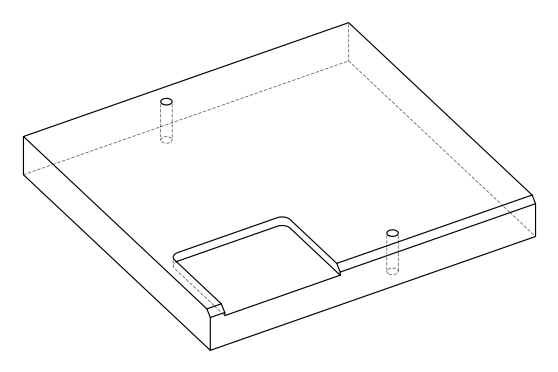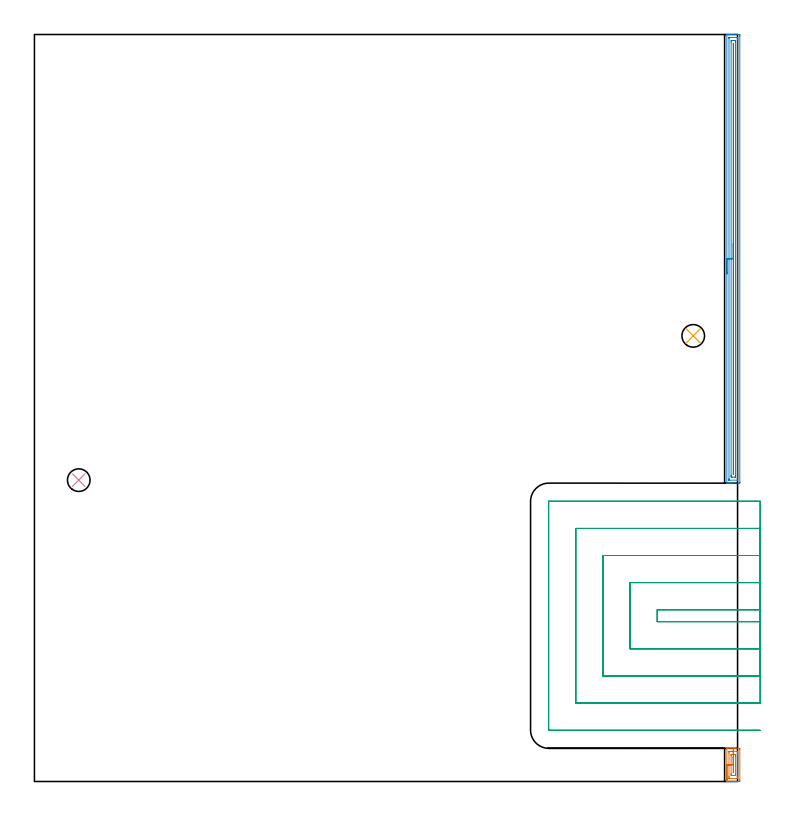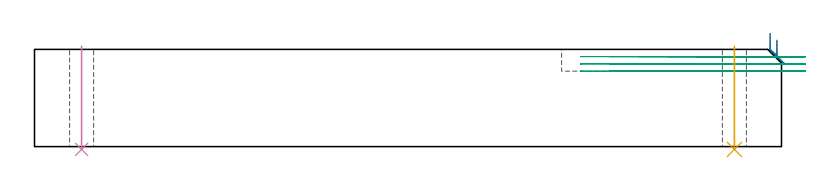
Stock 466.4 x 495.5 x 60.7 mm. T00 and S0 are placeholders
(PLAN: 5 operations, 2 tool changes, 23.7 min)
(1 AREA_MILL | FG_CHAMFER_SURFACE | UGT0205_001 | 0.86 min | 1007 mm3)
(2 AREA_MILL_1 | FG_CHAMFER_SURFACE_1 | UGT0205_001 | 9.68 min | 11200 mm3)
(3 MILL_SLOT | SLOT_PARTIAL_RECTANGULAR | UGT0201_106 | Follow Part, ap 6, ae 75% | 12.69 min | 327252 mm3)
(4 INDEXABLE_INSERT_DRILL_THROUGH_HOLE_FROM_SOLID | STEP1HOLE | NXT0302_001 | 0.26 min | 10691 mm3)
(5 INDEXABLE_INSERT_DRILL_THROUGH_HOLE_FROM_SOLID_1 | STEP1HOLE_1 | NXT0302_001 | 0.26 min | 10685 mm3)
(TOOL UGT0205_001 | Chamfer Mill 20 x 3 x 45 deg. | D20 FL50 Z2)
(TOOL UGT0201_106 | End Mill 24 mm | D24 FL25 Z2)
(TOOL NXT0302_001 | Index. Insert Drill 15mm [880-D1500L20-05] | D15 PA176 FL75 Z2)
(OP 1 AREA_MILL)
G17 G21 G94 G90
T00 M6
G54
G17 G0 G90 X459.3 Y1. S1061 M3
G43 Z70.7 H0
G94 G1 Y1.038 Z69.828 F250.
Y1.152 Z68.963
Y1.341 Z68.112
Y1.603 Z67.28
Y1.937 Z66.474
Y2.34 Z65.7
Y2.809 Z64.964
Y3.34 Z64.272
Y3.929 Z63.629
Y4.572 Z63.039
Y5.264 Z62.508
Y6. Z62.04
Y6.774 Z61.637
Y7.58 Z61.303
Y8.412 Z61.041
Y9.264 Z60.852
Y10.128 Z60.738
Y11. Z60.7
Y21.564
X459.307 Y21.99 Z60.693
X459.659 Y22. Z60.341
X464.029 Z55.971
X464.913 Z55.081
X467.096 Z52.899
X467.538 Y21.996 Z52.457
X467.891 Y21.991 Z52.105
X467.894 Y21.922 Z52.102
X467.899 Y21.564 Z52.101
X467.9 Y21.2 Z52.1
Y0.952
X467.899 Y0.436 Z52.101
X467.894 Y0.078 Z52.102
X467.89 Y0.009 Z52.105
X467.538 Y0. Z52.457
X464.913 Z55.081
X464.046 Z55.954
X459.418 Z60.581
X459.307 Y0.01 Z60.693
X459.3 Y0.436 Z60.7
Y11.
X460.714 Z59.286
Y18.923
X460.716 Y19.624 Z59.284
X460.718 Y19.803 Z59.282
X460.721 Y19.969 Z59.279
X461.022 Y19.99 Z58.978
X461.219 Y19.998 Z58.781
X461.412 Y19.999 Z58.588
X462.092 Y20. Z57.908
X465.592 Z54.408
X465.788 Z54.212
X466.47 Y19.998 Z53.53
X466.476 Y19.992 Z53.524
X466.479 Y19.988 Z53.521
X466.482 Y19.803 Z53.518
X466.486 Y19.101 Z53.514
Y18.923
Y3.077
X466.484 Y2.376 Z53.516
X466.482 Y2.197 Z53.518
X466.479 Y2.031 Z53.521
X466.178 Y2.01 Z53.822
X465.981 Y2.002 Z54.019
X465.788 Y2.001 Z54.212
X465.108 Y2. Z54.892
X461.608 Z58.392
X461.412 Z58.588
X460.73 Y2.002 Z59.27
X460.725 Y2.008 Z59.276
X460.721 Y2.012 Z59.279
X460.718 Y2.197 Z59.282
X460.714 Y2.899 Z59.286
Y3.077
Y11.
X462.128 Z57.872
X462.129 Y17.322 Z57.871
X462.13 Y17.482 Z57.87
X462.134 Y17.802 Z57.866
X462.138 Y17.99 Z57.862
X462.33 Y18. Z57.67
X463.162 Z56.838
X464.08 Z55.92
X464.913 Y17.995 Z55.087
X464.963 Y17.992 Z55.037
X465.065 Y17.942 Z54.935
X465.067 Y17.888 Z54.933
X465.071 Y17.162 Z54.929
Y17.003
Y4.678
X465.07 Y4.518 Z54.93
X465.066 Y4.198 Z54.934
X465.062 Y4.01 Z54.938
X464.87 Y4. Z55.13
X464.038 Z55.962
X463.12 Z56.88
X462.287 Y4.005 Z57.713
X462.237 Y4.008 Z57.763
X462.135 Y4.058 Z57.865
X462.133 Y4.112 Z57.867
X462.129 Y4.838 Z57.871
Y4.997
X462.128 Y11. Z57.872
X463.543 Z56.457
Y15.402
Y15.784
X463.544 Y15.898 Z56.456
X463.547 Y15.957 Z56.453
X463.55 Y15.987 Z56.45
X463.562 Y15.991 Z56.438
X463.6 Y15.994 Z56.4
X463.638 Y15.991 Z56.362
X463.65 Y15.987 Z56.35
X463.653 Y15.957 Z56.347
X463.655 Y15.9 Z56.345
X463.657 Y15.785 Z56.343
Y6.483
X463.655 Y6.102 Z56.345
X463.653 Y6.044 Z56.347
X463.65 Y6.013 Z56.35
X463.638 Y6.009 Z56.362
X463.6 Y6.006 Z56.4
X463.562 Y6.009 Z56.438
X463.55 Y6.013 Z56.45
X463.547 Y6.044 Z56.453
X463.545 Y6.101 Z56.455
X463.543 Y6.215 Z56.457
Y11.
Y11.872 Z56.495
Y12.737 Z56.609
Y13.588 Z56.798
Y14.42 Z57.06
Y15.226 Z57.394
Y16. Z57.797
Y16.736 Z58.266
Y17.428 Z58.797
Y18.071 Z59.386
Y18.66 Z60.029
Y19.192 Z60.722
Y19.66 Z61.457
Y20.063 Z62.231
Y20.397 Z63.037
Y20.659 Z63.869
Y20.848 Z64.721
Y20.962 Z65.586
Y21. Z66.457
G0 Z70.7
M5
M2
(OP 2 AREA_MILL_1)
G17 G21 G94 G90
T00 M6
G54
G17 G0 G90 X459.3 Y336.7 S1061 M3
G43 Z70.7 H0
G94 G1 Y336.738 Z69.828 F250.
Y336.852 Z68.964
Y337.041 Z68.112
Y337.303 Z67.28
Y337.637 Z66.474
Y338.04 Z65.7
Y338.509 Z64.964
Y339.04 Z64.272
Y339.629 Z63.629
Y340.272 Z63.04
Y340.964 Z62.508
Y341.7 Z62.04
Y342.474 Z61.637
Y343.28 Z61.303
Y344.112 Z61.041
Y344.964 Z60.852
Y345.828 Z60.738
Y346.7 Z60.7
Y495.337
X459.302 Y495.49 Z60.688
X459.431 Y495.5 Z60.561
X459.564 Z60.435
X459.899 Z60.1
X460.537 Z59.457
X461.731 Z58.265
X462.287 Z57.707
X467.26 Z52.737
X467.538 Y495.497 Z52.459
X467.893 Y495.49 Z52.105
X467.897 Y495.258 Z52.101
X467.9 Y494.891 Z52.1
Y494.521
Y198.509
X467.897 Y198.142 Z52.101
X467.893 Y197.91 Z52.105
X467.538 Y197.9 Z52.459
X462.287 Z57.707
X461.731 Z58.265
X461.412 Z58.584
X460.856 Z59.14
X460.537 Z59.457
X459.564 Z60.435
X459.432 Z60.56
X459.414 Y197.901 Z60.578
X459.303 Y197.91 Z60.688
X459.3 Y198.063 Z60.7
Y346.7
X460.714 Z59.286
X460.715 Y492.924 Z59.285
X460.717 Y493.105 Z59.283
X460.721 Y493.459 Z59.279
X460.73 Y493.49 Z59.27
X460.794 Y493.494 Z59.206
X460.897 Y493.498 Z59.103
X461.026 Y493.5 Z58.974
X466.277 Y493.499 Z53.723
X466.43 Y493.495 Z53.57
X466.459 Y493.491 Z53.541
X466.479 Y493.485 Z53.521
X466.48 Y493.451 Z53.52
X466.484 Y493.288 Z53.516
X466.485 Y493.105 Z53.515
X466.486 Y492.393 Z53.514
X466.485 Y200.476 Z53.515
X466.483 Y200.295 Z53.517
X466.479 Y199.941 Z53.521
X466.47 Y199.91 Z53.53
X466.406 Y199.906 Z53.594
X466.303 Y199.902 Z53.697
X466.174 Y199.9 Z53.826
X460.923 Y199.901 Z59.077
X460.769 Y199.905 Z59.231
X460.741 Y199.909 Z59.259
X460.721 Y199.915 Z59.279
X460.72 Y199.949 Z59.28
X460.716 Y200.112 Z59.284
X460.715 Y200.295 Z59.285
X460.714 Y201.007 Z59.286
Y346.7
X462.128 Z57.872
X462.129 Y490.589 Z57.871
X462.134 Y491.32 Z57.866
X462.135 Y491.475 Z57.865
X462.287 Y491.49 Z57.713
X462.987 Y491.499 Z57.013
X464.037 Y491.5 Z55.963
X464.74 Y491.496 Z55.26
X464.913 Y491.49 Z55.087
X465.065 Y491.473 Z54.935
X465.068 Y491.32 Z54.932
X465.07 Y491.159 Z54.93
X465.071 Y490.427 Z54.929
Y490.265
Y202.811
X465.066 Y202.08 Z54.934
X465.064 Y201.925 Z54.936
X464.913 Y201.91 Z55.087
X464.213 Y201.901 Z55.787
X463.162 Y201.9 Z56.838
X462.46 Y201.904 Z57.54
X462.287 Y201.91 Z57.713
X462.135 Y201.927 Z57.865
X462.132 Y202.08 Z57.868
X462.13 Y202.241 Z57.87
X462.129 Y202.973 Z57.871
X462.128 Y203.135 Z57.872
Y346.7
X463.543 Z56.457
Y489.205
X463.547 Y489.322 Z56.453
X463.556 Y489.49 Z56.444
X463.6 Y489.493 Z56.4
X463.644 Y489.49 Z56.356
X463.653 Y489.322 Z56.347
X463.656 Y489.205 Z56.344
X463.657 Y489.147 Z56.343
X463.656 Y204.195 Z56.344
X463.653 Y204.078 Z56.347
X463.644 Y203.91 Z56.356
X463.6 Y203.908 Z56.4
X463.556 Y203.91 Z56.444
X463.547 Y204.078 Z56.453
X463.543 Y204.195 Z56.457
Y204.253
Y346.7
Y347.572 Z56.495
Y348.437 Z56.609
Y349.288 Z56.798
Y350.12 Z57.06
Y350.926 Z57.394
Y351.7 Z57.797
Y352.436 Z58.266
Y353.128 Z58.797
Y353.771 Z59.386
Y354.36 Z60.029
Y354.892 Z60.722
Y355.36 Z61.457
Y355.763 Z62.231
Y356.097 Z63.037
Y356.359 Z63.869
Y356.548 Z64.721
Y356.662 Z65.586
Y356.7 Z66.457
G0 Z70.7
M5
M2
(OP 3 MILL_SLOT)
G17 G21 G94 G90
T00 M6
G54
G17 G0 G90 X481.4 Y113.9 S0 M3
G43 Z70.7 H0
Z56.167
G94 G1 X478.4 F250.
X413.1 F500.
Y106.
X478.4
X481.4 F250.
Y131.9
X478.4
X395.1 F500.
Y88.
X478.4
X481.4 F250.
Y149.9
X478.4
X377.1 F500.
Y70.
X478.4
X481.4 F250.
Y167.9
X478.4
X359.1 F500.
Y52.
X478.4
X481.4 F250.
Y185.9
X478.4
X341.2 F500.
X341.145 Y185.895
X341.105 Y185.855
X341.1 Y185.8
Y34.1
X341.105 Y34.045
X341.145 Y34.005
X341.2 Y34.
X478.4
X481.4 F250.
G0 Y113.9 Z51.633
G1 X478.4
X413.1 F500.
Y106.
X478.4
X481.4 F250.
Y131.9
X478.4
X395.1 F500.
Y88.
X478.4
X481.4 F250.
Y149.9
X478.4
X377.1 F500.
Y70.
X478.4
X481.4 F250.
Y167.9
X478.4
X359.1 F500.
Y52.
X478.4
X481.4 F250.
Y185.9
X478.4
X341.2 F500.
X341.145 Y185.895
X341.105 Y185.855
X341.1 Y185.8
Y34.1
X341.105 Y34.045
X341.145 Y34.005
X341.2 Y34.
X478.4
X481.4 F250.
G0 Y113.9 Z47.1
G1 X478.4
X413.1 F500.
Y106.
X478.4
X481.4 F250.
Y131.9
X478.4
X395.1 F500.
Y88.
X478.4
X481.4 F250.
Y149.9
X478.4
X377.1 F500.
Y70.
X478.4
X481.4 F250.
Y167.9
X478.4
X359.1 F500.
Y52.
X478.4
X481.4 F250.
Y185.9
X478.4
X341.2 F500.
X341.145 Y185.895
X341.105 Y185.855
X341.1 Y185.8
Y34.1
X341.105 Y34.045
X341.145 Y34.005
X341.2 Y34.
X478.4
X481.4 F250.
G0 Z70.7
M5
M2
(OP 4 INDEXABLE_INSERT_DRILL_THROUGH_HOLE_FROM_SOLID)
G17 G21 G94 G90
T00 M6
G54
G17 G0 G90 X29.4 Y199.9 S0 M3
G43 Z70.7 H1
G94 G81 G98 Z-1.762 F250. R62.7
G80
M5
M2
(OP 5 INDEXABLE_INSERT_DRILL_THROUGH_HOLE_FROM_SOLID_1)
G17 G21 G94 G90
T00 M6
G54
G17 G0 G90 X437. Y295.6 S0 M3
G43 Z70.7 H1
G94 G81 G98 Z-1.762 F250. R62.7
G80
M5
M2
